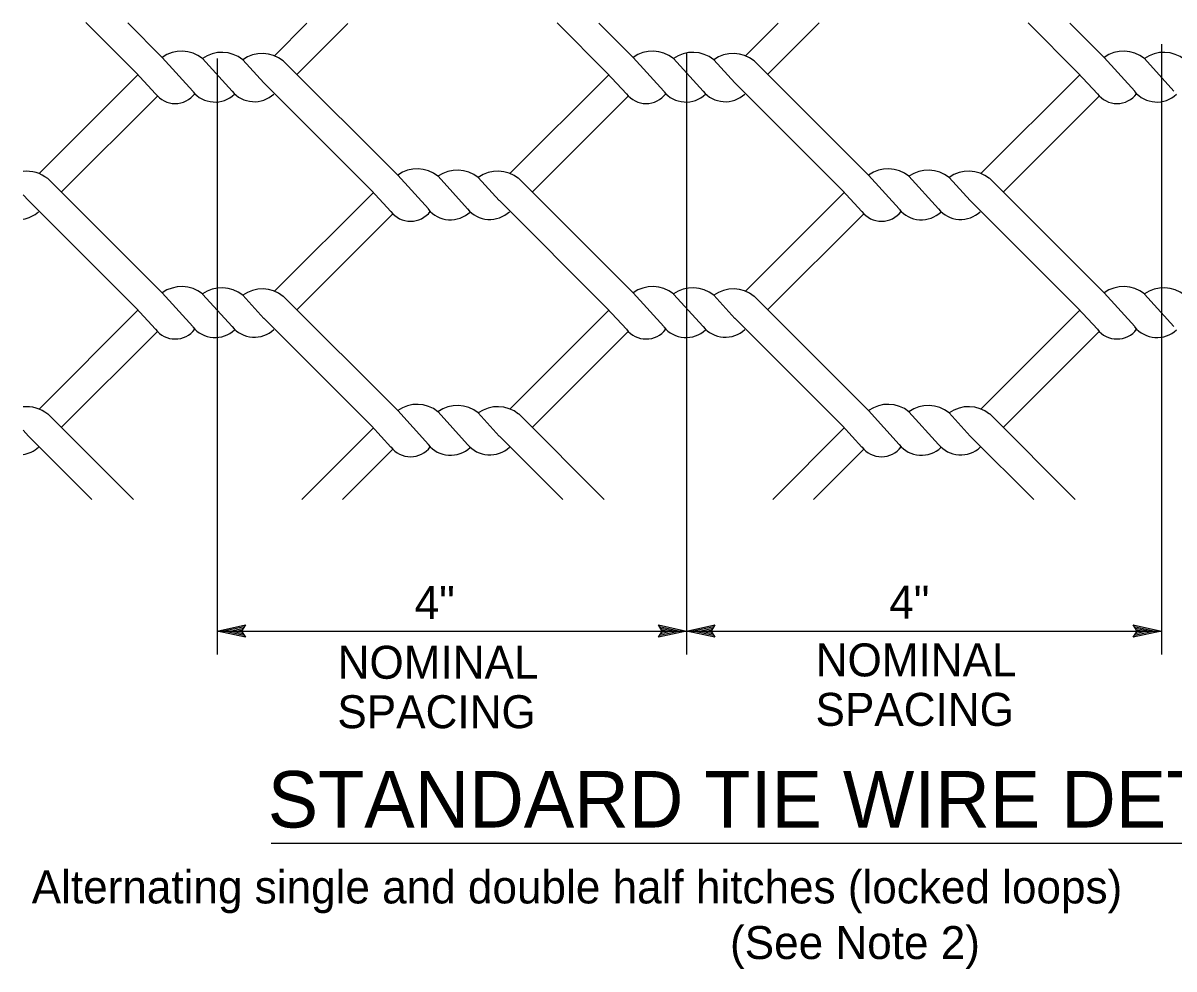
# Model space of a CAD drawing. Extents: x -894 to 866, y -476 to 714.
# Drawn here: x -732.6 to -488.2, y 199.2 to 400.1 of the extents above; entities that cross this region are included whole.
import ezdxf

# ---------------------------------------------------------------- set-up
doc = ezdxf.new("R2010")
doc.units = 0
for name, color, linetype in [('56 Stage 3 Anno', 7, 'Continuous'), ('57 Undefined', 7, 'Continuous'), ('60 Nongeo Data', 7, 'Continuous')]:
    doc.layers.add(name, color=color, linetype=linetype)

msp = doc.modelspace()

# ---------------------------------------------------------------- linework, layer by layer
at = {"layer": '56 Stage 3 Anno'}
for p, q in [((-591.72, 393.74), (-591.72, 265.95)), ((-490.84, 395.59), (-490.84, 265.95)), ((-691.37, 392.51), (-691.37, 265.95)), ((-691.37, 270.95), (-685.37, 272.28)), ((-689.98, 270.96), (-685.6, 271.92)), ((-688.61, 270.95), (-685.78, 271.58)), ((-685.37, 272.28), (-686.17, 270.95)), ((-685.37, 272.28), (-685.37, 272.28)), ((-596.87, 270.95), (-597.67, 272.29)), ((-597.67, 272.29), (-597.67, 272.29)), ((-597.67, 272.29), (-591.67, 270.95)), ((-597.45, 271.94), (-593.05, 270.95)), ((-597.22, 271.58), (-594.43, 270.96)), ((-591.67, 270.95), (-585.67, 272.28)), ((-590.28, 270.96), (-585.9, 271.92)), ((-588.91, 270.95), (-586.08, 271.58)), ((-585.67, 272.28), (-586.47, 270.95)), ((-585.67, 272.28), (-585.67, 272.28)), ((-496.03, 270.95), (-496.83, 272.29)), ((-496.83, 272.29), (-496.83, 272.29)), ((-496.83, 272.29), (-490.83, 270.95)), ((-496.62, 271.94), (-492.21, 270.95)), ((-496.38, 271.58), (-493.6, 270.96)), ((-691.37, 270.95), (-591.67, 270.95)), ((-685.37, 269.61), (-691.37, 270.95)), ((-691.37, 270.95), (-691.37, 270.95)), ((-685.59, 269.97), (-689.99, 270.95)), ((-685.82, 270.33), (-688.61, 270.95)), ((-687.22, 270.95), (-686.02, 271.22)), ((-686, 270.68), (-687.22, 270.95)), ((-686.17, 270.95), (-685.37, 269.61)), ((-685.37, 269.61), (-685.37, 269.61)), ((-591.67, 270.95), (-597.67, 269.62)), ((-597.67, 269.62), (-596.87, 270.95)), ((-597.67, 269.62), (-597.67, 269.62)), ((-593.06, 270.95), (-597.44, 269.98)), ((-594.43, 270.96), (-597.26, 270.33)), ((-597.04, 271.23), (-595.81, 270.96)), ((-595.81, 270.96), (-597.02, 270.69)), ((-591.67, 270.95), (-490.83, 270.95)), ((-585.67, 269.61), (-591.67, 270.95)), ((-591.67, 270.95), (-591.67, 270.95)), ((-591.67, 270.95), (-591.67, 270.95)), ((-585.89, 269.97), (-590.29, 270.95)), ((-586.12, 270.33), (-588.91, 270.95)), ((-587.53, 270.95), (-586.32, 271.22)), ((-586.3, 270.68), (-587.53, 270.95)), ((-586.47, 270.95), (-585.67, 269.61)), ((-585.67, 269.61), (-585.67, 269.61)), ((-490.83, 270.95), (-496.83, 269.62)), ((-496.83, 269.62), (-496.03, 270.95)), ((-496.83, 269.62), (-496.83, 269.62)), ((-492.23, 270.95), (-496.6, 269.98)), ((-493.6, 270.96), (-496.42, 270.33)), ((-496.21, 271.23), (-494.98, 270.96)), ((-494.98, 270.96), (-496.19, 270.69)), ((-490.83, 270.95), (-490.83, 270.95))]:
    msp.add_line(p, q, dxfattribs=at)
at = {"layer": '57 Undefined'}
msp.add_line((-679.93, 225.88), (-403.49, 225.88), dxfattribs=at)
at = {"layer": '60 Nongeo Data'}
for p, q in [((-708.59, 389.5), (-719.23, 400.14)), ((-703.03, 392.77), (-710.35, 400.08)), ((-679.19, 393.09), (-672.29, 400)), ((-674.48, 389.14), (-663.64, 399.97)), ((-608.59, 389.5), (-619.17, 400.08)), ((-603.03, 392.77), (-610.32, 400.05)), ((-579.19, 393.09), (-572.23, 400.06)), ((-574.48, 389.14), (-563.52, 400.1)), ((-508.59, 389.5), (-519.16, 400.07)), ((-503.03, 392.77), (-510.3, 400.04)), ((-703.03, 392.77), (-696.52, 385.59)), ((-694.47, 392.51), (-688.19, 385.59)), ((-685.92, 392.26), (-681.45, 387.34)), ((-653.03, 367.77), (-677.32, 392.05)), ((-603.03, 392.77), (-596.52, 385.59)), ((-594.47, 392.51), (-588.19, 385.59)), ((-585.92, 392.26), (-581.45, 387.34)), ((-553.03, 367.77), (-577.32, 392.05)), ((-503.03, 392.77), (-496.52, 385.59)), ((-494.47, 392.51), (-488.19, 385.59)), ((-729.19, 368.09), (-708.2, 389.08)), ((-704.46, 385.02), (-708.59, 389.5)), ((-704.46, 385.02), (-708.59, 389.5)), ((-704.46, 385.02), (-708.59, 389.5)), ((-704.46, 385.02), (-708.59, 389.5)), ((-704.46, 385.02), (-708.59, 389.5)), ((-704.46, 385.02), (-708.59, 389.5)), ((-704.46, 385.02), (-708.59, 389.5)), ((-704.46, 385.02), (-708.59, 389.5)), ((-704.46, 385.02), (-708.59, 389.5)), ((-704.46, 385.02), (-708.59, 389.5)), ((-704.46, 385.02), (-708.59, 389.5)), ((-704.46, 385.02), (-708.59, 389.5)), ((-704.46, 385.02), (-708.59, 389.5)), ((-704.46, 385.02), (-708.59, 389.5)), ((-704.46, 385.02), (-708.59, 389.5)), ((-704.46, 385.02), (-708.59, 389.5)), ((-704.46, 385.02), (-708.59, 389.5)), ((-704.46, 385.02), (-708.59, 389.5)), ((-704.46, 385.02), (-708.59, 389.5)), ((-704.46, 385.02), (-708.59, 389.5)), ((-704.46, 385.02), (-708.59, 389.5)), ((-704.46, 385.02), (-708.59, 389.5)), ((-704.46, 385.02), (-708.59, 389.5)), ((-704.46, 385.02), (-708.59, 389.5)), ((-629.19, 368.09), (-608.2, 389.08)), ((-604.46, 385.02), (-608.59, 389.5)), ((-604.46, 385.02), (-608.59, 389.5)), ((-604.46, 385.02), (-608.59, 389.5)), ((-604.46, 385.02), (-608.59, 389.5)), ((-604.46, 385.02), (-608.59, 389.5)), ((-604.46, 385.02), (-608.59, 389.5)), ((-604.46, 385.02), (-608.59, 389.5)), ((-604.46, 385.02), (-608.59, 389.5)), ((-604.46, 385.02), (-608.59, 389.5)), ((-604.46, 385.02), (-608.59, 389.5)), ((-604.46, 385.02), (-608.59, 389.5)), ((-604.46, 385.02), (-608.59, 389.5)), ((-604.46, 385.02), (-608.59, 389.5)), ((-604.46, 385.02), (-608.59, 389.5)), ((-604.46, 385.02), (-608.59, 389.5)), ((-604.46, 385.02), (-608.59, 389.5)), ((-604.46, 385.02), (-608.59, 389.5)), ((-604.46, 385.02), (-608.59, 389.5)), ((-604.46, 385.02), (-608.59, 389.5)), ((-604.46, 385.02), (-608.59, 389.5)), ((-604.46, 385.02), (-608.59, 389.5)), ((-604.46, 385.02), (-608.59, 389.5)), ((-604.46, 385.02), (-608.59, 389.5)), ((-604.46, 385.02), (-608.59, 389.5)), ((-529.19, 368.09), (-508.21, 389.08)), ((-504.46, 385.02), (-508.59, 389.5)), ((-504.46, 385.02), (-508.59, 389.5)), ((-504.46, 385.02), (-508.59, 389.5)), ((-504.46, 385.02), (-508.59, 389.5)), ((-504.46, 385.02), (-508.59, 389.5)), ((-504.46, 385.02), (-508.59, 389.5)), ((-504.46, 385.02), (-508.59, 389.5)), ((-658.59, 364.5), (-681.44, 387.35)), ((-558.59, 364.5), (-581.44, 387.35)), ((-724.48, 364.14), (-704.06, 384.56)), ((-624.48, 364.14), (-604.06, 384.56)), ((-524.48, 364.14), (-504.06, 384.56)), ((-703.03, 342.77), (-727.32, 367.05)), ((-653.03, 367.77), (-646.52, 360.59)), ((-644.47, 367.51), (-638.19, 360.59)), ((-635.92, 367.26), (-631.45, 362.34)), ((-603.03, 342.77), (-627.32, 367.05)), ((-553.03, 367.77), (-546.52, 360.59)), ((-544.47, 367.51), (-538.19, 360.59)), ((-535.92, 367.26), (-531.45, 362.34)), ((-503.03, 342.77), (-527.32, 367.05)), ((-654.46, 360.02), (-658.59, 364.5)), ((-654.46, 360.02), (-658.59, 364.5)), ((-654.46, 360.02), (-658.59, 364.5)), ((-654.46, 360.02), (-658.59, 364.5)), ((-654.46, 360.02), (-658.59, 364.5)), ((-654.46, 360.02), (-658.59, 364.5)), ((-654.46, 360.02), (-658.59, 364.5)), ((-654.46, 360.02), (-658.59, 364.5)), ((-654.46, 360.02), (-658.59, 364.5)), ((-654.46, 360.02), (-658.59, 364.5)), ((-654.46, 360.02), (-658.59, 364.5)), ((-654.46, 360.02), (-658.59, 364.5)), ((-654.46, 360.02), (-658.59, 364.5)), ((-654.46, 360.02), (-658.59, 364.5)), ((-654.46, 360.02), (-658.59, 364.5)), ((-654.46, 360.02), (-658.59, 364.5)), ((-654.46, 360.02), (-658.59, 364.5)), ((-654.46, 360.02), (-658.59, 364.5)), ((-654.46, 360.02), (-658.59, 364.5)), ((-654.46, 360.02), (-658.59, 364.5)), ((-654.46, 360.02), (-658.59, 364.5)), ((-654.46, 360.02), (-658.59, 364.5)), ((-654.46, 360.02), (-658.59, 364.5)), ((-654.46, 360.02), (-658.59, 364.5)), ((-654.46, 360.02), (-658.59, 364.5)), ((-654.46, 360.02), (-658.59, 364.5)), ((-654.46, 360.02), (-658.59, 364.5)), ((-654.46, 360.02), (-658.59, 364.5)), ((-654.46, 360.02), (-658.59, 364.5)), ((-654.46, 360.02), (-658.59, 364.5)), ((-654.46, 360.02), (-658.59, 364.5)), ((-654.46, 360.02), (-658.59, 364.5)), ((-654.46, 360.02), (-658.59, 364.5)), ((-654.46, 360.02), (-658.59, 364.5)), ((-654.46, 360.02), (-658.59, 364.5)), ((-654.46, 360.02), (-658.59, 364.5)), ((-654.46, 360.02), (-658.59, 364.5)), ((-654.46, 360.02), (-658.59, 364.5)), ((-654.46, 360.02), (-658.59, 364.5)), ((-654.46, 360.02), (-658.59, 364.5)), ((-654.46, 360.02), (-658.59, 364.5)), ((-654.46, 360.02), (-658.59, 364.5)), ((-654.46, 360.02), (-658.59, 364.5)), ((-654.46, 360.02), (-658.59, 364.5)), ((-654.46, 360.02), (-658.59, 364.5)), ((-654.46, 360.02), (-658.59, 364.5)), ((-554.46, 360.02), (-558.59, 364.5)), ((-554.46, 360.02), (-558.59, 364.5)), ((-554.46, 360.02), (-558.59, 364.5)), ((-554.46, 360.02), (-558.59, 364.5)), ((-554.46, 360.02), (-558.59, 364.5)), ((-554.46, 360.02), (-558.59, 364.5)), ((-554.46, 360.02), (-558.59, 364.5)), ((-554.46, 360.02), (-558.59, 364.5)), ((-554.46, 360.02), (-558.59, 364.5)), ((-554.46, 360.02), (-558.59, 364.5)), ((-554.46, 360.02), (-558.59, 364.5)), ((-554.46, 360.02), (-558.59, 364.5)), ((-554.46, 360.02), (-558.59, 364.5)), ((-554.46, 360.02), (-558.59, 364.5)), ((-554.46, 360.02), (-558.59, 364.5)), ((-554.46, 360.02), (-558.59, 364.5)), ((-554.46, 360.02), (-558.59, 364.5)), ((-554.46, 360.02), (-558.59, 364.5)), ((-554.46, 360.02), (-558.59, 364.5)), ((-554.46, 360.02), (-558.59, 364.5)), ((-554.46, 360.02), (-558.59, 364.5)), ((-554.46, 360.02), (-558.59, 364.5)), ((-554.46, 360.02), (-558.59, 364.5)), ((-732.59, 363.59), (-731.45, 362.34)), ((-708.59, 339.5), (-731.44, 362.35)), ((-679.19, 343.09), (-658.2, 364.08)), ((-608.59, 339.5), (-631.44, 362.35)), ((-579.19, 343.09), (-558.2, 364.08)), ((-508.59, 339.5), (-531.44, 362.35)), ((-674.48, 339.14), (-654.06, 359.56)), ((-574.48, 339.14), (-554.06, 359.56)), ((-703.03, 342.77), (-696.52, 335.59)), ((-694.47, 342.51), (-688.19, 335.59)), ((-685.92, 342.26), (-681.45, 337.34)), ((-603.03, 342.77), (-596.52, 335.59)), ((-594.47, 342.51), (-588.19, 335.59)), ((-585.92, 342.26), (-581.45, 337.34)), ((-503.03, 342.77), (-496.52, 335.59)), ((-494.47, 342.51), (-488.19, 335.59)), ((-653.03, 317.77), (-677.32, 342.05)), ((-553.03, 317.77), (-577.32, 342.05)), ((-729.19, 318.09), (-708.2, 339.08)), ((-704.46, 335.02), (-708.59, 339.5)), ((-704.46, 335.02), (-708.59, 339.5)), ((-704.46, 335.02), (-708.59, 339.5)), ((-704.46, 335.02), (-708.59, 339.5)), ((-704.46, 335.02), (-708.59, 339.5)), ((-704.46, 335.02), (-708.59, 339.5)), ((-704.46, 335.02), (-708.59, 339.5)), ((-704.46, 335.02), (-708.59, 339.5)), ((-704.46, 335.02), (-708.59, 339.5)), ((-704.46, 335.02), (-708.59, 339.5)), ((-704.46, 335.02), (-708.59, 339.5)), ((-704.46, 335.02), (-708.59, 339.5)), ((-704.46, 335.02), (-708.59, 339.5)), ((-704.46, 335.02), (-708.59, 339.5)), ((-704.46, 335.02), (-708.59, 339.5)), ((-704.46, 335.02), (-708.59, 339.5)), ((-704.46, 335.02), (-708.59, 339.5)), ((-704.46, 335.02), (-708.59, 339.5)), ((-704.46, 335.02), (-708.59, 339.5)), ((-704.46, 335.02), (-708.59, 339.5)), ((-704.46, 335.02), (-708.59, 339.5)), ((-704.46, 335.02), (-708.59, 339.5)), ((-704.46, 335.02), (-708.59, 339.5)), ((-658.59, 314.5), (-681.44, 337.35)), ((-629.19, 318.09), (-608.2, 339.08)), ((-604.46, 335.02), (-608.59, 339.5)), ((-604.46, 335.02), (-608.59, 339.5)), ((-604.46, 335.02), (-608.59, 339.5)), ((-604.46, 335.02), (-608.59, 339.5)), ((-604.46, 335.02), (-608.59, 339.5)), ((-604.46, 335.02), (-608.59, 339.5)), ((-604.46, 335.02), (-608.59, 339.5)), ((-604.46, 335.02), (-608.59, 339.5)), ((-604.46, 335.02), (-608.59, 339.5)), ((-604.46, 335.02), (-608.59, 339.5)), ((-604.46, 335.02), (-608.59, 339.5)), ((-604.46, 335.02), (-608.59, 339.5)), ((-604.46, 335.02), (-608.59, 339.5)), ((-604.46, 335.02), (-608.59, 339.5)), ((-604.46, 335.02), (-608.59, 339.5)), ((-604.46, 335.02), (-608.59, 339.5)), ((-604.46, 335.02), (-608.59, 339.5)), ((-604.46, 335.02), (-608.59, 339.5)), ((-604.46, 335.02), (-608.59, 339.5)), ((-604.46, 335.02), (-608.59, 339.5)), ((-604.46, 335.02), (-608.59, 339.5)), ((-604.46, 335.02), (-608.59, 339.5)), ((-604.46, 335.02), (-608.59, 339.5)), ((-558.59, 314.5), (-581.44, 337.35)), ((-529.19, 318.09), (-508.21, 339.08)), ((-504.46, 335.02), (-508.59, 339.5)), ((-504.46, 335.02), (-508.59, 339.5)), ((-504.46, 335.02), (-508.59, 339.5)), ((-504.46, 335.02), (-508.59, 339.5)), ((-504.46, 335.02), (-508.59, 339.5)), ((-504.46, 335.02), (-508.59, 339.5)), ((-504.46, 335.02), (-508.59, 339.5)), ((-504.46, 335.02), (-508.59, 339.5)), ((-504.46, 335.02), (-508.59, 339.5)), ((-504.46, 335.02), (-508.59, 339.5)), ((-504.46, 335.02), (-508.59, 339.5)), ((-504.46, 335.02), (-508.59, 339.5)), ((-504.46, 335.02), (-508.59, 339.5)), ((-504.46, 335.02), (-508.59, 339.5)), ((-724.48, 314.14), (-704.06, 334.56)), ((-624.48, 314.14), (-604.06, 334.56)), ((-524.48, 314.14), (-504.06, 334.56)), ((-653.03, 317.77), (-646.52, 310.59)), ((-553.03, 317.77), (-546.52, 310.59)), ((-709.16, 298.89), (-727.32, 317.05)), ((-644.47, 317.51), (-638.19, 310.59)), ((-635.92, 317.26), (-631.45, 312.34)), ((-609.16, 298.89), (-627.32, 317.05)), ((-544.47, 317.51), (-538.19, 310.59)), ((-535.92, 317.26), (-531.45, 312.34)), ((-509.16, 298.89), (-527.32, 317.05)), ((-732.59, 313.59), (-731.45, 312.34)), ((-673.4, 298.89), (-658.2, 314.08)), ((-654.46, 310.02), (-658.59, 314.5)), ((-654.46, 310.02), (-658.59, 314.5)), ((-654.46, 310.02), (-658.59, 314.5)), ((-654.46, 310.02), (-658.59, 314.5)), ((-654.46, 310.02), (-658.59, 314.5)), ((-654.46, 310.02), (-658.59, 314.5)), ((-654.46, 310.02), (-658.59, 314.5)), ((-654.46, 310.02), (-658.59, 314.5)), ((-654.46, 310.02), (-658.59, 314.5)), ((-654.46, 310.02), (-658.59, 314.5)), ((-654.46, 310.02), (-658.59, 314.5)), ((-654.46, 310.02), (-658.59, 314.5)), ((-654.46, 310.02), (-658.59, 314.5)), ((-654.46, 310.02), (-658.59, 314.5)), ((-654.46, 310.02), (-658.59, 314.5)), ((-654.46, 310.02), (-658.59, 314.5)), ((-654.46, 310.02), (-658.59, 314.5)), ((-654.46, 310.02), (-658.59, 314.5)), ((-654.46, 310.02), (-658.59, 314.5)), ((-654.46, 310.02), (-658.59, 314.5)), ((-654.46, 310.02), (-658.59, 314.5)), ((-654.46, 310.02), (-658.59, 314.5)), ((-654.46, 310.02), (-658.59, 314.5)), ((-654.46, 310.02), (-658.59, 314.5)), ((-654.46, 310.02), (-658.59, 314.5)), ((-654.46, 310.02), (-658.59, 314.5)), ((-654.46, 310.02), (-658.59, 314.5)), ((-654.46, 310.02), (-658.59, 314.5)), ((-654.46, 310.02), (-658.59, 314.5)), ((-654.46, 310.02), (-658.59, 314.5)), ((-654.46, 310.02), (-658.59, 314.5)), ((-654.46, 310.02), (-658.59, 314.5)), ((-654.46, 310.02), (-658.59, 314.5)), ((-654.46, 310.02), (-658.59, 314.5)), ((-654.46, 310.02), (-658.59, 314.5)), ((-654.46, 310.02), (-658.59, 314.5)), ((-654.46, 310.02), (-658.59, 314.5)), ((-654.46, 310.02), (-658.59, 314.5)), ((-654.46, 310.02), (-658.59, 314.5)), ((-654.46, 310.02), (-658.59, 314.5)), ((-654.46, 310.02), (-658.59, 314.5)), ((-654.46, 310.02), (-658.59, 314.5)), ((-654.46, 310.02), (-658.59, 314.5)), ((-654.46, 310.02), (-658.59, 314.5)), ((-654.46, 310.02), (-658.59, 314.5)), ((-654.46, 310.02), (-658.59, 314.5)), ((-654.46, 310.02), (-658.59, 314.5)), ((-654.46, 310.02), (-658.59, 314.5)), ((-654.46, 310.02), (-658.59, 314.5)), ((-573.4, 298.89), (-558.2, 314.08)), ((-554.46, 310.02), (-558.59, 314.5)), ((-554.46, 310.02), (-558.59, 314.5)), ((-554.46, 310.02), (-558.59, 314.5)), ((-554.46, 310.02), (-558.59, 314.5)), ((-554.46, 310.02), (-558.59, 314.5)), ((-554.46, 310.02), (-558.59, 314.5)), ((-554.46, 310.02), (-558.59, 314.5)), ((-554.46, 310.02), (-558.59, 314.5)), ((-554.46, 310.02), (-558.59, 314.5)), ((-554.46, 310.02), (-558.59, 314.5)), ((-554.46, 310.02), (-558.59, 314.5)), ((-554.46, 310.02), (-558.59, 314.5)), ((-554.46, 310.02), (-558.59, 314.5)), ((-554.46, 310.02), (-558.59, 314.5)), ((-554.46, 310.02), (-558.59, 314.5)), ((-554.46, 310.02), (-558.59, 314.5)), ((-554.46, 310.02), (-558.59, 314.5)), ((-554.46, 310.02), (-558.59, 314.5)), ((-554.46, 310.02), (-558.59, 314.5)), ((-554.46, 310.02), (-558.59, 314.5)), ((-717.98, 298.89), (-731.44, 312.35)), ((-617.98, 298.89), (-631.44, 312.35)), ((-517.98, 298.89), (-531.44, 312.35)), ((-664.73, 298.89), (-654.06, 309.56)), ((-564.73, 298.89), (-554.06, 309.56))]:
    msp.add_line(p, q, dxfattribs=at)
for centre, radius, start, end in [((-698.92, 386.97), 7.11, 51.2721, 125.364), ((-690.36, 386.72), 7.11, 51.2721, 125.364), ((-681.8, 386.47), 7.11, 51.2721, 125.364), ((-598.92, 386.97), 7.11, 51.2721, 125.364), ((-590.36, 386.72), 7.11, 51.2721, 125.364), ((-581.8, 386.47), 7.11, 51.2721, 125.364), ((-498.92, 386.97), 7.11, 51.2721, 125.364), ((-490.36, 386.72), 7.11, 51.2721, 125.364), ((-700.29, 388.19), 5.23, 217.2221, 322.7608), ((-691.82, 389.38), 6.1, 219.2519, 312.9504), ((-683.47, 389.45), 6.1, 219.2519, 312.9504), ((-600.29, 388.19), 5.23, 217.2221, 322.7608), ((-591.82, 389.38), 6.1, 219.2519, 312.9504), ((-583.47, 389.45), 6.1, 219.2519, 312.9504), ((-500.29, 388.19), 5.23, 217.2221, 322.7608), ((-491.82, 389.38), 6.1, 219.2519, 312.9504), ((-648.92, 361.97), 7.11, 51.2721, 125.364), ((-548.92, 361.97), 7.11, 51.2721, 125.364), ((-731.8, 361.47), 7.11, 51.2721, 96.3443), ((-640.36, 361.72), 7.11, 51.2721, 125.364), ((-631.8, 361.47), 7.11, 51.2721, 125.364), ((-540.36, 361.72), 7.11, 51.2721, 125.364), ((-531.8, 361.47), 7.11, 51.2721, 125.364), ((-733.47, 364.45), 6.1, 278.2947, 312.9504), ((-650.29, 363.19), 5.23, 217.2221, 322.7608), ((-641.82, 364.38), 6.1, 219.2519, 312.9504), ((-633.47, 364.45), 6.1, 219.2519, 312.9504), ((-550.29, 363.19), 5.23, 217.2221, 322.7608), ((-541.82, 364.38), 6.1, 219.2519, 312.9504), ((-533.47, 364.45), 6.1, 219.2519, 312.9504), ((-698.92, 336.97), 7.11, 51.2721, 125.364), ((-690.36, 336.72), 7.11, 51.2721, 125.364), ((-681.8, 336.47), 7.11, 51.2721, 125.364), ((-598.92, 336.97), 7.11, 51.2721, 125.364), ((-590.36, 336.72), 7.11, 51.2721, 125.364), ((-581.8, 336.47), 7.11, 51.2721, 125.364), ((-498.92, 336.97), 7.11, 51.2721, 125.364), ((-490.36, 336.72), 7.11, 51.2721, 125.364), ((-700.29, 338.19), 5.23, 217.2221, 322.7608), ((-691.82, 339.38), 6.1, 219.2519, 312.9504), ((-683.47, 339.45), 6.1, 219.2519, 312.9504), ((-600.29, 338.19), 5.23, 217.2221, 322.7608), ((-591.82, 339.38), 6.1, 219.2519, 312.9504), ((-583.47, 339.45), 6.1, 219.2519, 312.9504), ((-500.29, 338.19), 5.23, 217.2221, 322.7608), ((-491.82, 339.38), 6.1, 219.2519, 312.9504), ((-731.8, 311.47), 7.11, 51.2721, 96.3443), ((-648.92, 311.97), 7.11, 51.2721, 125.364), ((-640.36, 311.72), 7.11, 51.2721, 125.364), ((-631.8, 311.47), 7.11, 51.2721, 125.364), ((-548.92, 311.97), 7.11, 51.2721, 125.364), ((-540.36, 311.72), 7.11, 51.2721, 125.364), ((-531.8, 311.47), 7.11, 51.2721, 125.364), ((-641.82, 314.38), 6.1, 219.2519, 312.9504), ((-633.47, 314.45), 6.1, 219.2519, 312.9504), ((-541.82, 314.38), 6.1, 219.2519, 312.9504), ((-533.47, 314.45), 6.1, 219.2519, 312.9504), ((-733.47, 314.45), 6.1, 278.2947, 312.9504), ((-650.29, 313.19), 5.23, 217.2221, 322.7608), ((-550.29, 313.19), 5.23, 217.2221, 322.7608)]:
    msp.add_arc(centre, radius, start, end, dxfattribs=at)

# ---------------------------------------------------------------- texts
at = {"layer": '57 Undefined'}
for s, height, p in [('4"', 7, (-649.43, 273.49)), ('4"', 7, (-548.65, 273.6)), ('NOMINAL', 7, (-665.79, 260.81)), ('NOMINAL', 7, (-564.27, 261.31)), ('SPACING', 7, (-665.84, 250.31)), ('SPACING', 7, (-564.31, 250.81)), ('STANDARD TIE WIRE DETAIL', 12, (-680.63, 229.22)), ('Alternating single and double half hitches (locked loops)', 7, (-730.74, 213.1)), ('(See Note 2)', 7, (-582.46, 201.29))]:
    msp.add_text(s, height=height, dxfattribs=at).set_placement(p)

doc.saveas('drawing.dxf')
